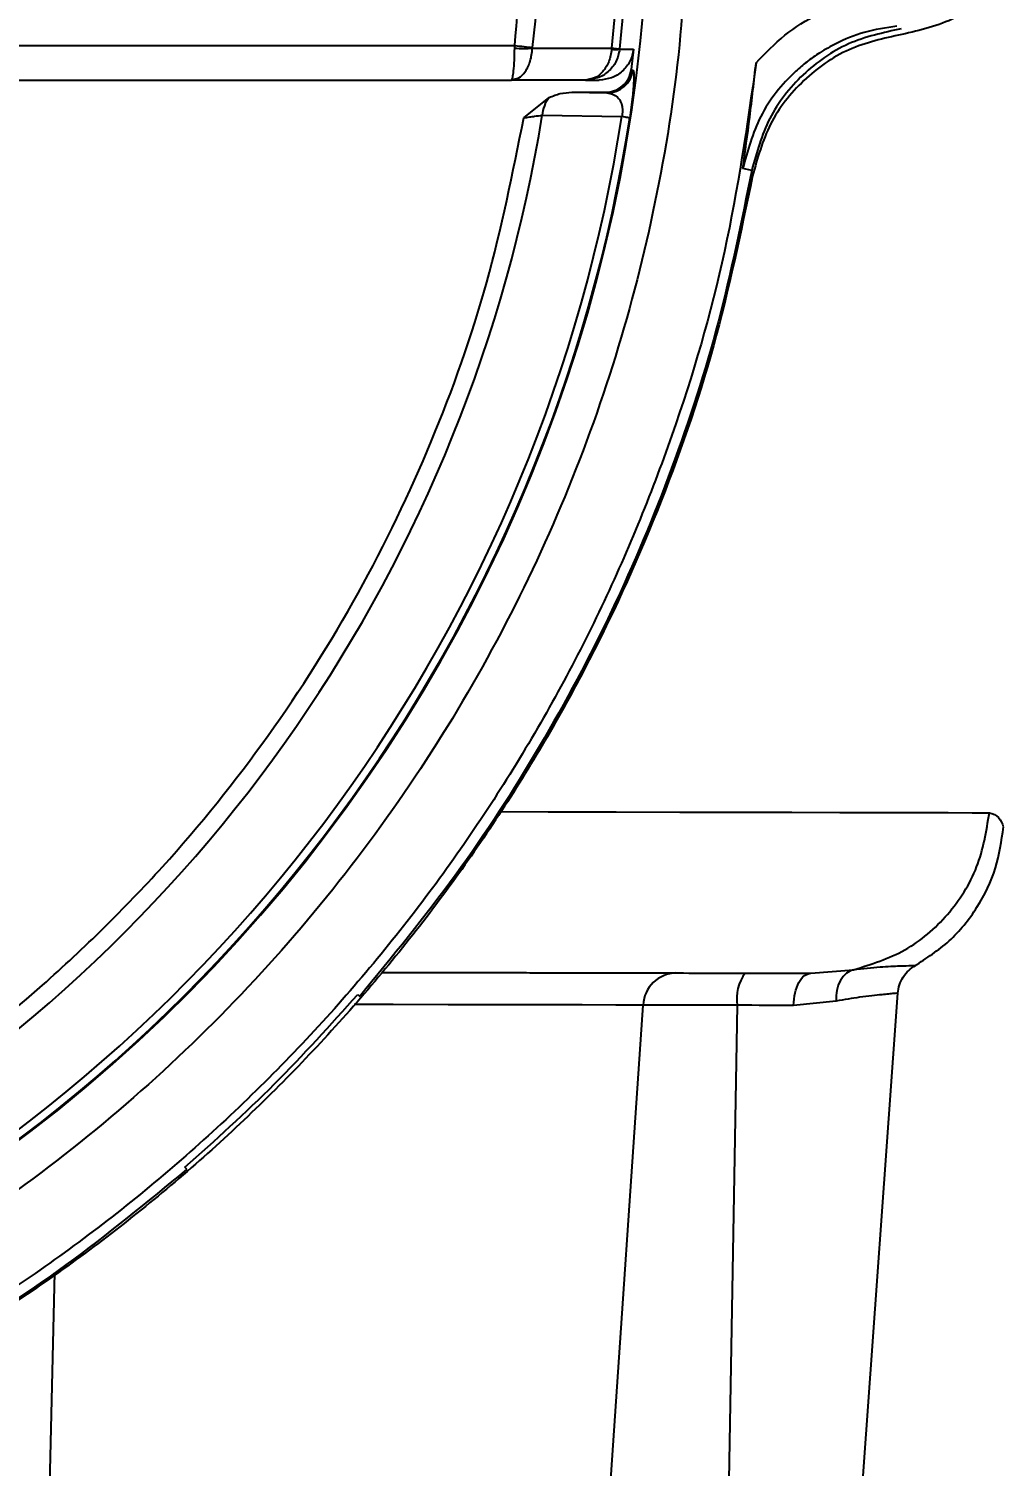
# Model space of a CAD drawing. Header units: millimetres. Extents: x 2687 to 4367, y 1046 to 2234.
# Drawn here: x 3249.6 to 3305.9, y 1880.6 to 1963.7 of the extents above; entities that cross this region are included whole.
import ezdxf

# ---------------------------------------------------------------- set-up
doc = ezdxf.new("R2010")
doc.units = ezdxf.units.MM
doc.layers.add('AM_5', color=3, linetype='Continuous', lineweight=25)
doc.styles.add('SLDTEXTSTYLE1', font='txt.shx', dxfattribs={"width": 0.7, "bigfont": 'gbcbig.shx'})
doc.dimstyles.new('SLDDIMSTYLE12$0', dxfattribs={"dimtxt": 12, "dimasz": 10, "dimexe": 0, "dimexo": 0.0625, "dimgap": 0.875, "dimtad": 1, "dimdec": 1, "dimlfac": 1.8, "dimrnd": 1e-09, "dimzin": 12, "dimdsep": 46, "dimtxsty": 'SLDTEXTSTYLE1', "dimcen": 0.09, "dimdle": 8.16, "dimclrd": 3, "dimclre": 3, "dimadec": 0, "dimazin": 3, "dimtfac": 1, "dimtdec": 1, "dimtofl": 0, "dimtmove": 0, "dimatfit": 3, "dimfxl": 0, "dimfrac": 2, "dimtolj": 1, "dimlwd": 5, "dimlwe": 5, "dimarcsym": 0})

# ---------------------------------------------------------------- blocks, each defined once
blk = doc.blocks.new('*D17')
at = {"layer": 'AM_5', "color": 3, "lineweight": 5, "transparency": 16777216}
blk.add_line((3250.248, 2170.823), (3430.078, 2170.823), dxfattribs=at)
at = {"layer": 'AM_5', "color": 3, "linetype": 'Continuous', "lineweight": 5, "transparency": 16777216}
for p, q in [((3430.078, 2160.823), (3430.078, 1882.082)), ((3297.249, 1872.082), (3430.078, 1872.082))]:
    blk.add_line(p, q, dxfattribs=at)
at = {"layer": 'AM_5', "color": 3, "transparency": 16777216}
for points in [[(3428.411, 2160.823), (3431.744, 2160.823), (3430.078, 2170.823)], [(3428.411, 1882.082), (3431.744, 1882.082), (3430.078, 1872.082)]]:
    blk.add_solid(points, dxfattribs=at)
at = {"layer": 'Defpoints', "color": 0, "transparency": 16777216}
for p in [(3250.186, 2170.823), (3297.187, 1872.082), (3430.078, 1872.082)]:
    blk.add_point(p, dxfattribs=at)
at = {"layer": 'AM_5', "color": 0, "transparency": 16777216, "insert": (3423.203, 2021.452), "char_height": 12, "attachment_point": 5, "rotation": 90, "style": 'SLDTEXTSTYLE1'}
blk.add_mtext('\\A1;300', dxfattribs=at)

msp = doc.modelspace()

# ---------------------------------------------------------------- linework, layer by layer
at = {"color": 7, "linetype": 'Continuous', "lineweight": 25}
for p, q in [((3226.992, 1962.717), (3277.684, 1962.717)), ((3277.681, 1962.556), (3277.684, 1962.717)), ((3278.709, 1962.597), (3278.706, 1962.556)), ((3278.706, 1962.556), (3283.291, 1962.564)), ((3283.291, 1962.564), (3283.286, 1962.495)), ((3283.752, 1962.495), (3283.754, 1962.513)), ((3283.752, 1962.495), (3284.557, 1962.497)), ((3284.557, 1962.497), (3284.419, 1961.322)), ((3284.419, 1961.322), (3284.513, 1961.289)), ((3226.992, 1960.717), (3277.483, 1960.717)), ((3277.483, 1960.717), (3277.699, 1960.781)), ((3277.483, 1960.717), (3277.528, 1960.77)), ((3281.778, 1960.717), (3277.483, 1960.717)), ((3282.122, 1960.779), (3281.778, 1960.717)), ((3282, 1960.769), (3281.778, 1960.717)), ((3281.778, 1960.717), (3282.566, 1960.717)), ((3278.203, 1958.532), (3279.678, 1959.707)), ((3280.986, 1960.007), (3283.027, 1959.973)), ((3280.986, 1960.007), (3282.93, 1960.007)), ((3279.275, 1958.683), (3283.875, 1958.6)), ((3291.387, 1955.479), (3290.871, 1955.599)), ((3294.801, 1909.087), (3297.27, 1909.291)), ((3268.605, 1907.865), (3268.717, 1907.753)), ((3297.253, 1872.082), (3299.838, 1907.939)), ((3282.702, 1872.113), (3285.11, 1907.247)), ((3290.553, 1907.236), (3289.918, 1872.098)), ((3296.263, 1907.475), (3293.801, 1907.229)), ((3258.722, 1897.758), (3258.61, 1897.87)), ((3251.074, 1891.782), (3250.602, 1872.181))]:
    msp.add_line(p, q, dxfattribs=at)
at = {"color": 7, "linetype": 'Continuous', "lineweight": 25, "flags": 128}
for points in [[(3277.684, 1962.717), (3277.825, 1962.7), (3277.965, 1962.684), (3278.102, 1962.668), (3278.236, 1962.652), (3278.364, 1962.637), (3278.487, 1962.623), (3278.602, 1962.609), (3278.709, 1962.597)], [(3283.291, 1962.564), (3283.389, 1962.554), (3283.477, 1962.544), (3283.554, 1962.535), (3283.619, 1962.528), (3283.672, 1962.522), (3283.713, 1962.518), (3283.74, 1962.515), (3283.754, 1962.513)], [(3282.93, 1960.007), (3282.984, 1959.988), (3283.027, 1959.973)], [(3284.334, 1958.529), (3284.32, 1958.532), (3284.293, 1958.536), (3284.253, 1958.542), (3284.2, 1958.55), (3284.135, 1958.56), (3284.059, 1958.572), (3283.972, 1958.585), (3283.875, 1958.6)], [(3276.934, 1918.428), (3279.618, 1918.422), (3283.552, 1918.414), (3287.224, 1918.406), (3290.614, 1918.398), (3293.704, 1918.392), (3296.477, 1918.386), (3298.918, 1918.381), (3301.015, 1918.376), (3302.755, 1918.373), (3304.131, 1918.37), (3305.133, 1918.368)], [(3285.11, 1907.247), (3283.523, 1907.251), (3281.585, 1907.255), (3279.313, 1907.26), (3276.721, 1907.265), (3273.828, 1907.271), (3270.655, 1907.278), (3268.401, 1907.283)], [(3290.553, 1907.236), (3289.632, 1907.238), (3288.753, 1907.24), (3287.932, 1907.241), (3287.182, 1907.243), (3286.514, 1907.244), (3285.94, 1907.246), (3285.47, 1907.247), (3285.11, 1907.247)], [(3293.801, 1907.229), (3293.417, 1907.23), (3293.026, 1907.231), (3292.628, 1907.231), (3292.224, 1907.232), (3291.814, 1907.233), (3291.398, 1907.234), (3290.978, 1907.235), (3290.553, 1907.236)]]:
    msp.add_lwpolyline(points, dxfattribs=at)
at = {"color": 7, "linetype": 'Continuous', "lineweight": 25}
for centre, radius, start, end in [((3193.968, 1972.507), 91.48, 295.79271, 180), ((3193.968, 1972.506), 90.341, 353.64897, 186.35103), ((3193.968, 1972.506), 89.875, 353.64897, 186.35103), ((3193.968, 1972.506), 85.319, 353.33017, 186.66983), ((3278.193, 1976.879), 14.332, 267.94983, 272.05042), ((3283.519, 1964.321), 1.84, 262.7292, 277.27215), ((3283.025, 1961.473), 1.5, 270.08724, 352.92929), ((3281.035, 1958.581), 1.764, 140.3012, 176.66464), ((3193.968, 1972.507), 91.441, 295.84596, 351.20762), ((3193.968, 1972.507), 90.976, 296.50811, 351.20762), ((3193.968, 1972.507), 86.42, 299.88973, 350.7957), ((3287.051, 1907.161), 1.943, 91.26442, 177.45771), ((3292.895, 1907.645), 2.377, 142.39242, 189.89938)]:
    msp.add_arc(centre, radius, start, end, dxfattribs=at)
for points in [[(3277.684, 1962.717), (3277.938, 1965.67), (3278.447, 1971.576), (3278.023, 1980.475), (3276.731, 1989.277), (3274.502, 1997.896), (3271.384, 2006.231), (3267.404, 2014.192), (3262.608, 2021.69), (3257.05, 2028.642), (3250.791, 2034.97), (3243.901, 2040.604), (3236.456, 2045.482), (3228.539, 2049.547), (3220.238, 2052.762), (3211.645, 2055.067), (3202.856, 2056.522), (3196.93, 2056.703), (3193.968, 2056.793)], [(3287.708, 1972.507), (3287.621, 1969.44), (3287.447, 1963.304), (3286.044, 1954.19), (3283.819, 1945.252), (3280.711, 1936.577), (3276.772, 1928.247), (3272.035, 1920.344), (3266.546, 1912.943), (3260.359, 1906.116), (3253.532, 1899.928), (3246.131, 1894.44), (3238.228, 1889.702), (3229.898, 1885.764), (3221.223, 1882.656), (3212.285, 1880.431), (3203.171, 1879.028), (3197.035, 1878.854), (3193.968, 1878.767)], [(3300.065, 1963.35), (3299.023, 1963.123), (3296.94, 1962.67), (3294.302, 1960.792), (3292.285, 1958.259), (3291.721, 1956.203), (3291.439, 1955.175)], [(3291.641, 1961.718), (3291.117, 1958.066), (3290.069, 1950.763), (3286.949, 1940.12), (3282.741, 1929.877), (3277.386, 1920.176), (3270.981, 1911.137), (3263.6, 1902.875), (3255.338, 1895.493), (3246.299, 1889.089), (3236.598, 1883.733), (3226.355, 1879.526), (3215.712, 1876.406), (3208.409, 1875.358), (3204.757, 1874.834)], [(3291.439, 1955.175), (3290.752, 1951.881), (3289.38, 1945.293), (3286.059, 1935.74), (3281.855, 1926.557), (3276.719, 1917.854), (3270.73, 1909.717), (3263.942, 1902.233), (3256.429, 1895.477), (3248.267, 1889.523), (3239.542, 1884.424), (3230.341, 1880.26), (3220.774, 1876.98), (3214.18, 1875.635), (3210.883, 1874.963)], [(3291.387, 1955.479), (3290.799, 1952.566), (3289.624, 1946.738), (3286.871, 1938.243), (3283.424, 1930.015), (3279.223, 1922.144), (3274.378, 1914.643), (3270.604, 1910.05), (3268.717, 1907.753)], [(3297.27, 1909.291), (3298.296, 1909.609), (3300.347, 1910.243), (3302.823, 1912.39), (3304.602, 1915.155), (3304.956, 1917.297), (3305.133, 1918.368)], [(3293.801, 1907.229), (3293.824, 1907.477), (3293.869, 1907.972), (3294.104, 1908.583), (3294.426, 1909.006), (3294.676, 1909.06), (3294.801, 1909.087)], [(3258.61, 1897.87), (3260.366, 1899.446), (3263.876, 1902.598), (3267.029, 1906.109), (3268.605, 1907.865)], [(3258.722, 1897.758), (3256.425, 1895.871), (3251.832, 1892.097), (3244.331, 1887.252), (3236.46, 1883.051), (3228.231, 1879.604), (3219.737, 1876.851), (3213.909, 1875.675), (3210.996, 1875.088)]]:
    msp.add_open_spline(points, degree=3, dxfattribs=at)
for points, knots in [([(3307.966, 1972.273), (3307.966, 1972.27), (3308.159, 1971.205), (3307.475, 1968.996), (3305.872, 1966.198), (3303.247, 1964.087), (3301.126, 1963.596), (3300.065, 1963.35)], [0, 0, 0, 0, 0.00073, 0.250548, 0.500365, 0.750183, 1, 1, 1, 1]), ([(3291.641, 1961.718), (3292.175, 1962.27), (3293.24, 1963.372), (3295.197, 1964.592), (3297.325, 1965.478), (3298.84, 1965.707), (3299.6, 1965.822)], [0, 0, 0, 0, 0.250755, 0.499989, 0.749233, 1, 1, 1, 1]), ([(3299.788, 1963.831), (3299.147, 1963.734), (3297.924, 1963.55), (3296.445, 1962.948), (3295.356, 1962.332), (3294.59, 1961.79), (3293.302, 1960.695), (3291.722, 1958.737), (3291.15, 1956.63), (3290.871, 1955.599)], [0, 0, 0, 0, 0.149059, 0.284486, 0.365253, 0.437407, 0.500452, 0.755467, 1, 1, 1, 1]), ([(3300.038, 1963.682), (3298.993, 1963.455), (3296.904, 1963.003), (3294.256, 1961.124), (3292.234, 1958.58), (3291.67, 1956.514), (3291.387, 1955.479)], [0, 0, 0, 0, 0.250065, 0.499446, 0.749386, 1, 1, 1, 1]), ([(3277.528, 1960.77), (3277.54, 1960.808), (3277.573, 1960.906), (3277.623, 1961.249), (3277.667, 1961.825), (3277.676, 1962.318), (3277.681, 1962.556)], [0, 0, 0, 0, 0.16022, 0.408503, 0.713406, 1, 1, 1, 1]), ([(3277.699, 1960.781), (3277.773, 1960.797), (3277.995, 1960.844), (3278.318, 1961.202), (3278.616, 1961.797), (3278.676, 1962.301), (3278.706, 1962.556)], [0, 0, 0, 0, 0.138485, 0.418974, 0.706279, 1, 1, 1, 1]), ([(3283.286, 1962.495), (3283.244, 1962.248), (3283.161, 1961.758), (3282.793, 1961.182), (3282.387, 1960.831), (3282.103, 1960.786), (3282, 1960.769)], [0, 0, 0, 0, 0.287269, 0.568771, 0.843667, 1, 1, 1, 1]), ([(3283.752, 1962.495), (3283.697, 1962.248), (3283.589, 1961.757), (3283.107, 1961.183), (3282.591, 1960.839), (3282.238, 1960.794), (3282.122, 1960.779)], [0, 0, 0, 0, 0.29336, 0.580831, 0.861555, 1, 1, 1, 1]), ([(3284.557, 1962.497), (3284.504, 1962.258), (3284.399, 1961.779), (3283.929, 1961.197), (3283.298, 1960.795), (3282.81, 1960.743), (3282.566, 1960.717)], [0, 0, 0, 0, 0.249916, 0.499877, 0.7499, 1, 1, 1, 1]), ([(3282.93, 1960.007), (3283.111, 1960.026), (3283.473, 1960.064), (3283.943, 1960.36), (3284.295, 1960.789), (3284.378, 1961.144), (3284.419, 1961.322)], [0, 0, 0, 0, 0.249919, 0.499876, 0.749973, 1, 1, 1, 1]), ([(3284.513, 1961.289), (3284.533, 1961.254), (3284.571, 1961.189), (3284.572, 1960.762), (3284.542, 1960.257), (3284.496, 1959.753), (3284.429, 1959.171), (3284.365, 1958.739), (3284.334, 1958.529)], [0, 0, 0, 0, 0.259733, 0.49902, 0.627221, 0.751249, 0.879327, 1, 1, 1, 1]), ([(3290.871, 1955.599), (3291.008, 1956.57), (3291.28, 1958.503), (3291.521, 1960.65), (3291.641, 1961.718)], [0, 0, 0, 0, 0.502443, 1, 1, 1, 1]), ([(3279.678, 1959.707), (3279.888, 1959.796), (3280.306, 1959.973), (3280.76, 1959.995), (3280.986, 1960.007)], [0, 0, 0, 0, 0.501536, 1, 1, 1, 1]), ([(3283.027, 1959.973), (3283.235, 1959.932), (3283.546, 1959.871), (3283.8, 1959.513), (3283.866, 1959.308), (3283.894, 1959.204), (3283.911, 1959.082), (3283.914, 1958.983), (3283.914, 1958.98), (3283.914, 1958.972), (3283.915, 1958.943), (3283.914, 1958.876), (3283.905, 1958.756), (3283.886, 1958.658), (3283.875, 1958.6)], [0, 0, 0, 0, 0.499072, 0.748501, 0.753083, 0.790355, 0.886478, 0.88655, 0.887097, 0.888597, 0.894219, 0.915728, 0.950596, 1, 1, 1, 1]), ([(3236.252, 1898.435), (3238.43, 1899.709), (3243.415, 1902.623), (3250.479, 1908.277), (3257.444, 1915.109), (3263.563, 1922.719), (3268.786, 1930.967), (3273.014, 1939.762), (3276.291, 1948.97), (3277.566, 1955.345), (3278.203, 1958.532)], [0, 0, 0, 0, 0.099849, 0.228442, 0.357035, 0.485628, 0.614221, 0.742814, 0.871407, 1, 1, 1, 1]), ([(3278.203, 1958.532), (3278.319, 1958.55), (3278.535, 1958.583), (3278.912, 1958.636), (3279.134, 1958.665), (3279.275, 1958.683)], [0, 0, 0, 0, 0.2980881, 0.5536014, 1, 1, 1, 1]), ([(3305.133, 1918.368), (3305.329, 1918.307), (3305.727, 1918.183), (3305.936, 1917.566), (3305.92, 1917.611), (3305.916, 1917.626)], [0, 0, 0, 0, 0.395472, 0.803509, 1, 1, 1, 1]), ([(3300.805, 1909.51), (3301.497, 1909.96), (3302.9, 1910.87), (3304.487, 1912.847), (3305.595, 1915.108), (3305.829, 1916.742), (3305.943, 1917.544)], [0, 0, 0, 0, 0.248454, 0.503179, 0.75624, 1, 1, 1, 1]), ([(3297.27, 1909.291), (3297.807, 1909.355), (3298.859, 1909.479), (3300.007, 1909.514), (3300.663, 1909.535), (3300.932, 1909.54), (3300.855, 1909.538), (3300.855, 1909.538)], [0, 0, 0, 0, 0.261344, 0.511623, 0.75593, 0.999491, 1, 1, 1, 1]), ([(3299.837, 1907.937), (3299.86, 1908.098), (3299.907, 1908.425), (3300.129, 1908.876), (3300.443, 1909.267), (3300.719, 1909.449), (3300.855, 1909.538)], [0, 0, 0, 0, 0.246145, 0.5, 0.753855, 1, 1, 1, 1]), ([(3269.975, 1909.14), (3270.244, 1909.14), (3271.106, 1909.138), (3272.515, 1909.135), (3274.2, 1909.131), (3275.834, 1909.128), (3277.417, 1909.124), (3279.849, 1909.119), (3282.854, 1909.113), (3286.08, 1909.106), (3288.661, 1909.1), (3290.867, 1909.096), (3292.629, 1909.092), (3293.956, 1909.089), (3294.54, 1909.088), (3294.801, 1909.087)], [0, 0, 0, 0, 0.0210906, 0.0677138, 0.114337, 0.1609602, 0.2075834, 0.2542066, 0.3834577, 0.5024197, 0.6110909, 0.7094695, 0.8246117, 0.9214568, 1, 1, 1, 1]), ([(3297.27, 1909.291), (3297.128, 1909.236), (3296.835, 1909.124), (3296.499, 1908.695), (3296.282, 1908.126), (3296.269, 1907.688), (3296.263, 1907.475)], [0, 0, 0, 0, 0.242889, 0.5, 0.757111, 1, 1, 1, 1]), ([(3299.837, 1907.937), (3299.837, 1907.937), (3299.88, 1907.94), (3299.775, 1907.931), (3299.612, 1907.917), (3299.313, 1907.89), (3298.748, 1907.832), (3297.802, 1907.74), (3296.733, 1907.556), (3296.263, 1907.475)], [0, 0, 0, 0, 0.000275, 0.131881, 0.259042, 0.381762, 0.500047, 0.779958, 1, 1, 1, 1])]:
    msp.add_open_spline(points, degree=3, knots=knots, dxfattribs=at)

# ---------------------------------------------------------------- dimensions: what is measured, and where the dimension line sits
at = {"layer": 'AM_5'}
dim = msp.add_linear_dim(base=(3430.078, 1872.082), p1=(3250.186, 2170.823), p2=(3297.187, 1872.082), angle=90, text='300', dimstyle='SLDDIMSTYLE12$0', override={"dimlfac": 1, "dimpost": ''}, dxfattribs=at)
dim.commit()
dim.dimension.update_dxf_attribs({"geometry": '*D17', "text_midpoint": (3423.203, 2021.452)})

doc.saveas('drawing.dxf')
